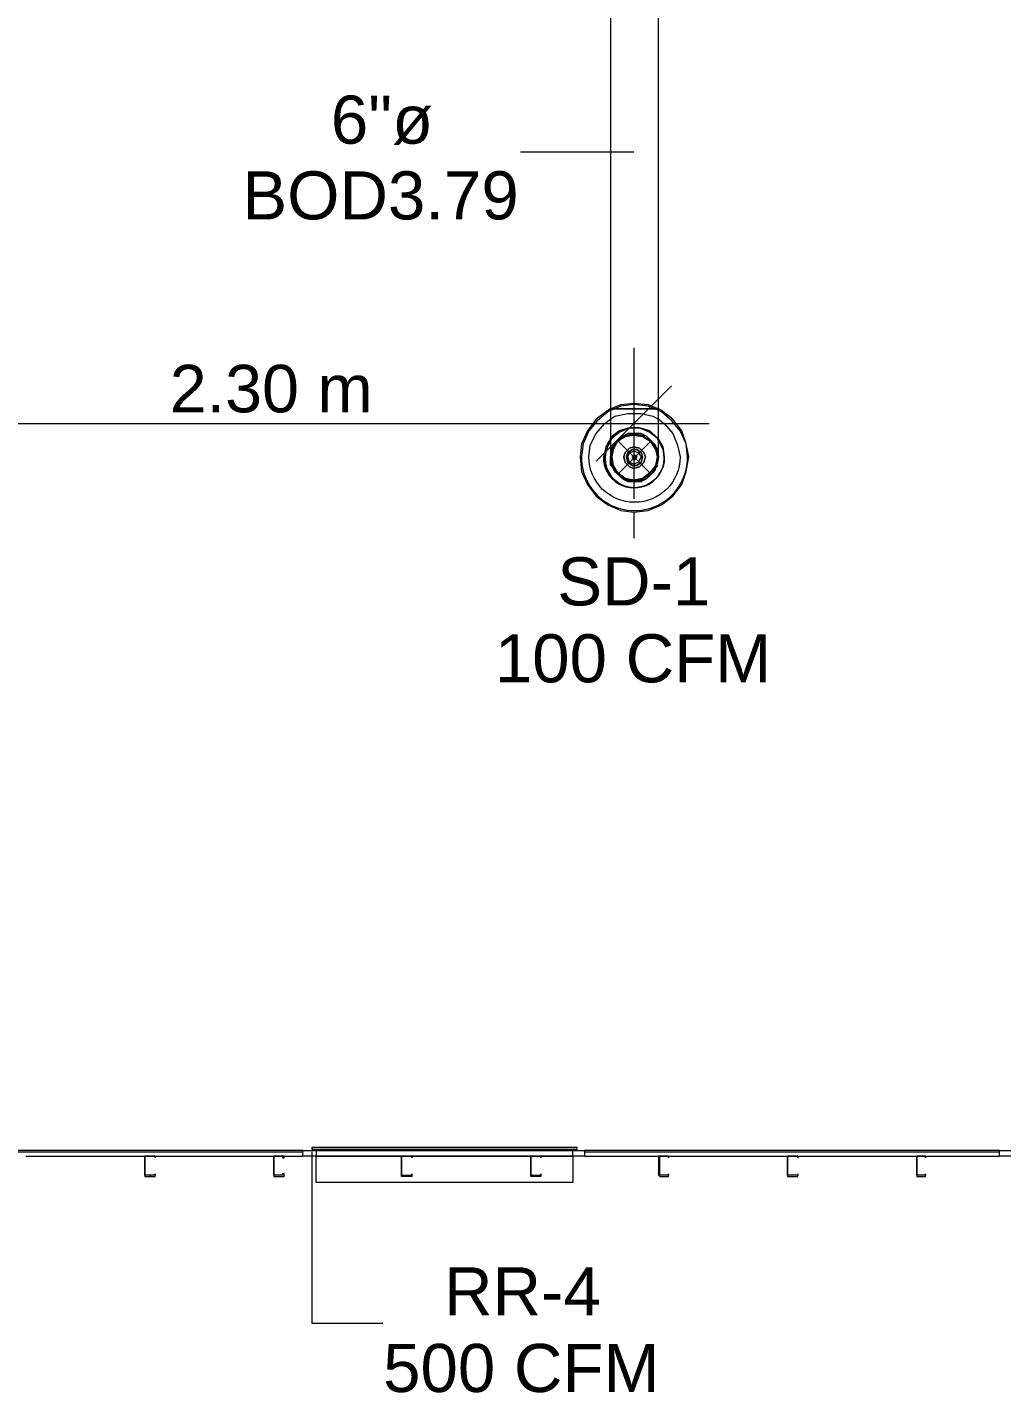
# Model space of a CAD drawing. Header units: metres. Extents: x -2 to 237, y -8 to 52.
# Drawn here: x 25.418 to 28.495, y 33.648 to 37.959 of the extents above; entities that cross this region are included whole.
import ezdxf

# ---------------------------------------------------------------- set-up
doc = ezdxf.new("R2010")
doc.units = ezdxf.units.M
doc.layers.add('HVAC - Ductos', color=5, linetype='Continuous', lineweight=0)
doc.layers.add('PDF2_Text', color=7, linetype='Continuous', lineweight=0)
doc.layers.add('PDF2_Geometry', color=7, linetype='Continuous', lineweight=0, true_color=0xaaaaaa)
doc.styles.add('PDF Helvetica', font='')
doc.styles.get('PDF Helvetica').set_extended_font_data('Helvetica')

msp = doc.modelspace()

# ---------------------------------------------------------------- linework, layer by layer
at = {"layer": 'HVAC - Ductos', "lineweight": 0}
for points in [[(27.26, 38.0876), (27.26, 36.7543), (27.2508, 36.7497), (27.2142, 36.7222), (27.1867, 36.6856), (27.1684, 36.6443), (27.1638, 36.6031), (27.1684, 36.5573), (27.1867, 36.516), (27.2142, 36.4794), (27.2508, 36.4519), (27.2921, 36.4336), (27.3333, 36.429), (27.3791, 36.4336), (27.4203, 36.4519), (27.457, 36.4794), (27.4845, 36.516), (27.4982, 36.5573), (27.5074, 36.6031), (27.4982, 36.6443), (27.4845, 36.6856), (27.457, 36.7222), (27.4203, 36.7497), (27.4111, 36.7543), (27.4111, 38.0876)], [(27.3333, 37.5652), (26.9759, 37.5652)], [(27.3333, 36.9468), (27.3333, 36.7085), (27.3333, 36.4702)], [(27.4524, 36.8276), (27.3333, 36.7085), (27.2142, 36.5893)], [(27.26, 36.7543), (27.2921, 36.7681), (27.3333, 36.7726), (27.3791, 36.7681), (27.4111, 36.7543)], [(27.4111, 36.7497), (27.3791, 36.7635), (27.3333, 36.7681), (27.2921, 36.7635), (27.26, 36.7497)], [(27.4111, 36.6031), (27.4111, 36.6077), (27.4111, 36.626), (27.4111, 36.6535), (27.4111, 36.6901), (27.4111, 36.736), (27.4111, 36.7543), (27.4066, 36.7543), (27.402, 36.7543), (27.3883, 36.7543), (27.3745, 36.7543), (27.3562, 36.7543), (27.3333, 36.7543), (27.3149, 36.7543), (27.2967, 36.7543), (27.2829, 36.7543), (27.2691, 36.7543), (27.26, 36.7543), (27.26, 36.7085), (27.26, 36.6719), (27.26, 36.6352), (27.26, 36.6123), (27.26, 36.6031), (27.26, 36.5802), (27.2691, 36.5665), (27.26, 36.5802), (27.26, 36.6031)], [(27.26, 36.7543), (27.2691, 36.7543), (27.2829, 36.7543), (27.2967, 36.7543), (27.3149, 36.7543), (27.3333, 36.7543), (27.3562, 36.7543), (27.3745, 36.7543), (27.3883, 36.7543), (27.402, 36.7543), (27.4066, 36.7543), (27.4111, 36.7543)], [(27.26, 36.7222), (27.2737, 36.7314), (27.3149, 36.7405), (27.3562, 36.7405), (27.3929, 36.7314), (27.4111, 36.7222)], [(19.8468, 36.7085), (24.0619, 36.7085), (25.0379, 36.7085), (27.5716, 36.7085)], [(27.26, 36.6031), (27.2646, 36.6214), (27.2691, 36.6397), (27.2829, 36.6535), (27.2967, 36.6627), (27.3149, 36.6719), (27.3333, 36.6764), (27.3516, 36.6719), (27.3699, 36.6627), (27.3883, 36.6535), (27.3975, 36.6397), (27.4066, 36.6214), (27.402, 36.6397), (27.3883, 36.6535), (27.3745, 36.6673), (27.3562, 36.6764), (27.3333, 36.6764), (27.3149, 36.6764), (27.2967, 36.6673), (27.2829, 36.6535), (27.2691, 36.6397), (27.26, 36.6214), (27.26, 36.6031), (27.2646, 36.5802), (27.2691, 36.5665), (27.2691, 36.5619)], [(27.2691, 36.6306), (27.2829, 36.6535), (27.3058, 36.6673)], [(27.3013, 36.6673), (27.3058, 36.6719)], [(27.3058, 36.6719), (27.3058, 36.6719)], [(27.3104, 36.6719), (27.3333, 36.6764), (27.3562, 36.6719)], [(27.3608, 36.6719), (27.3653, 36.6719), (27.3653, 36.6673), (27.3883, 36.6535), (27.402, 36.6306)], [(27.2646, 36.5757), (27.26, 36.6031), (27.2646, 36.626), (27.2646, 36.6306), (27.2646, 36.6352)], [(27.26, 36.6031), (27.26, 36.6031)], [(27.26, 36.6031), (27.26, 36.6031)], [(27.4111, 36.6077), (27.4066, 36.6214), (27.4066, 36.6031), (27.4066, 36.5802), (27.3975, 36.5665), (27.3883, 36.5481), (27.3699, 36.539), (27.3516, 36.5298), (27.3333, 36.5252), (27.3149, 36.5298), (27.2967, 36.539), (27.2829, 36.5481), (27.2691, 36.5665)], [(27.402, 36.6352), (27.4066, 36.6306), (27.4066, 36.626)], [(27.402, 36.626), (27.4066, 36.6031), (27.402, 36.5757)], [(27.2646, 36.5711), (27.2646, 36.5757)], [(27.3058, 36.5344), (27.2829, 36.5481), (27.2691, 36.5711)], [(27.402, 36.5711), (27.3883, 36.5481), (27.3653, 36.5344)], [(27.4066, 36.5757), (27.4066, 36.5711), (27.402, 36.5711)], [(27.402, 36.5619), (27.402, 36.5665)], [(27.3058, 36.5298), (27.3013, 36.5344)], [(27.3562, 36.5298), (27.3333, 36.5252), (27.3104, 36.5344)], [(27.3653, 36.5344), (27.3653, 36.5298), (27.3608, 36.5298)], [(27.3333, 36.429), (27.3333, 36.3465)], [(26.3161, 34.4177), (27.1546, 34.4177)], [(26.3161, 34.4085), (26.3161, 33.8679), (26.5406, 33.8679)], [(27.1317, 34.4222), (26.3391, 34.4222)], [(27.1362, 34.3947), (27.1362, 34.3947)]]:
    msp.add_lwpolyline(points, dxfattribs=at)
for points in [[(27.26, 36.7497), (27.2508, 36.7451), (27.2187, 36.7177), (27.1913, 36.6856), (27.1729, 36.6443), (27.1684, 36.6031, 1.013803), (27.5028, 36.6031), (27.4982, 36.6443), (27.4799, 36.6856), (27.4524, 36.7177), (27.4203, 36.7451), (27.4111, 36.7497)], [(27.4111, 36.7222), (27.4295, 36.7085), (27.457, 36.6764), (27.4708, 36.6397), (27.4799, 36.6031, -0.9944), (27.1913, 36.6031), (27.1959, 36.6397), (27.2142, 36.6764), (27.2416, 36.7085), (27.26, 36.7222)]]:
    msp.add_lwpolyline(points, format="xyb", dxfattribs=at)
for points in [[(27.2875, 36.6856), (27.3195, 36.6947), (27.3516, 36.6947), (27.3837, 36.6856), (27.4066, 36.6627), (27.4111, 36.6581), (27.4066, 36.6627), (27.4111, 36.6535), (27.4066, 36.6627), (27.3837, 36.681), (27.3516, 36.6947), (27.3195, 36.6947), (27.2875, 36.681), (27.2646, 36.6627), (27.26, 36.6535), (27.2646, 36.6627), (27.2875, 36.681), (27.3195, 36.6947), (27.3516, 36.6947), (27.3837, 36.681), (27.4066, 36.6627), (27.3837, 36.6856), (27.3516, 36.6947), (27.3195, 36.6947), (27.2875, 36.6856), (27.26, 36.6627), (27.26, 36.6581), (27.26, 36.6627)], [(27.2691, 36.626), (27.2829, 36.6535), (27.3058, 36.6673), (27.3333, 36.6719), (27.3608, 36.6673), (27.3837, 36.6535), (27.402, 36.626), (27.4066, 36.6031), (27.402, 36.5757), (27.3837, 36.5527), (27.3608, 36.5344), (27.3333, 36.5298), (27.3058, 36.5344), (27.2829, 36.5527), (27.2691, 36.5757), (27.2646, 36.6031)], [(27.4295, 36.6031), (27.4249, 36.6352), (27.4111, 36.6581), (27.4249, 36.6352)], [(27.3058, 36.6169), (27.3013, 36.6031), (27.3058, 36.6169), (27.3195, 36.6306), (27.3333, 36.6352), (27.3516, 36.6306), (27.3653, 36.6169), (27.3699, 36.6031), (27.3653, 36.6169), (27.3516, 36.6306), (27.3333, 36.6352), (27.3195, 36.6306)], [(27.3653, 36.5848), (27.3699, 36.6031), (27.3653, 36.5848), (27.3516, 36.5711), (27.3333, 36.5665), (27.3195, 36.5711), (27.3058, 36.5848), (27.3013, 36.6031), (27.3058, 36.5848), (27.3195, 36.5711), (27.3333, 36.5665), (27.3516, 36.5711)], [(27.3149, 36.6169), (27.3104, 36.6031), (27.3149, 36.6169), (27.3287, 36.626), (27.3425, 36.626), (27.3562, 36.6169), (27.3608, 36.6031), (27.3562, 36.6169), (27.3425, 36.626), (27.3287, 36.626)], [(27.3562, 36.5848), (27.3608, 36.6031), (27.3562, 36.5848), (27.3425, 36.5757), (27.3287, 36.5757), (27.3149, 36.5848), (27.3104, 36.6031), (27.3149, 36.5848), (27.3287, 36.5757), (27.3425, 36.5757)], [(27.3195, 36.6169), (27.3333, 36.6214), (27.3471, 36.6169), (27.3562, 36.6031), (27.3471, 36.5848), (27.3333, 36.5802), (27.3195, 36.5848), (27.3149, 36.6031)], [(27.3333, 36.6077), (27.3287, 36.6031), (27.3333, 36.6077), (27.3379, 36.6077), (27.3425, 36.6031), (27.3379, 36.6077)], [(27.3379, 36.5985), (27.3425, 36.6031), (27.3379, 36.5939), (27.3333, 36.5939), (27.3287, 36.6031), (27.3333, 36.5985)], [(27.402, 36.5665), (27.4066, 36.5802), (27.4111, 36.6031), (27.4111, 36.6077), (27.4111, 36.6031), (27.4066, 36.5802)], [(27.2691, 36.5619), (27.2829, 36.5481), (27.2967, 36.5344), (27.3149, 36.5252), (27.3333, 36.5252), (27.3562, 36.5252), (27.3745, 36.5344), (27.3883, 36.5481), (27.402, 36.5619), (27.3883, 36.5481), (27.3745, 36.5344), (27.3562, 36.5252), (27.3333, 36.5252), (27.3149, 36.5252), (27.2967, 36.5344), (27.2829, 36.5481)], [(27.1546, 34.4222), (26.3161, 34.4222), (26.3161, 34.4177), (26.3299, 34.4177), (26.3299, 34.3947), (27.1408, 34.3947), (27.1408, 34.4177), (27.1546, 34.4177)], [(27.1408, 34.3947), (27.1408, 34.3123), (26.3299, 34.3123), (26.3299, 34.3947)], [(26.4582, 34.3947), (26.3391, 34.3947)], [(26.6964, 34.3947), (26.5406, 34.3947)], [(26.9347, 34.3947), (26.7789, 34.3947)], [(27.1362, 34.3947), (27.0172, 34.3947)]]:
    msp.add_lwpolyline(points, close=True, dxfattribs=at)
msp.add_lwpolyline([(27.26, 36.6581), (27.2462, 36.6352), (27.2371, 36.6031, 1.018357), (27.4295, 36.6031), (27.4249, 36.6352), (27.4111, 36.6535, -1.403815), (27.2416, 36.6031), (27.2462, 36.6352), (27.26, 36.6535, 1.403654), (27.4295, 36.6031, -1.419555)], format="xyb", close=True, dxfattribs=at)
at = {"layer": 'PDF2_Geometry', "color": 8, "lineweight": 0, "true_color": 0x808080}
msp.add_lwpolyline([(27.3975, 36.6443), (27.3562, 36.6719), (27.3104, 36.6719), (27.2737, 36.6443), (27.26, 36.6031), (27.2737, 36.5573), (27.3104, 36.5298), (27.3562, 36.5298), (27.3975, 36.5573), (27.4111, 36.6031)], close=True, dxfattribs=at)
for points in [[(27.2829, 36.6535), (27.3883, 36.5481)], [(27.3883, 36.6535), (27.2829, 36.5481)]]:
    msp.add_lwpolyline(points, dxfattribs=at)
at = {"layer": 'PDF2_Geometry', "lineweight": 0}
for points in [[(26.2245, 34.3947), (26.2887, 34.3947), (26.2887, 34.4131), (24.1811, 34.4131), (24.1811, 34.3947), (24.5751, 34.3947)], [(24.1811, 34.4085), (26.2887, 34.4085)], [(28.2542, 34.3947), (28.4879, 34.3947), (28.4879, 34.4131), (27.1775, 34.4131), (27.1775, 34.3947), (27.4157, 34.3947)], [(27.1775, 34.4085), (28.4879, 34.4085)], [(25.4136, 34.3947), (25.7938, 34.3947)], [(25.8214, 34.3947), (26.1971, 34.3947)], [(26.6002, 34.3947), (26.6002, 34.3947)], [(26.6323, 34.3947), (26.6323, 34.3901), (26.6323, 34.3947), (26.6048, 34.3947), (26.6002, 34.3947)], [(26.6323, 34.3901), (26.6323, 34.3901)], [(27.008, 34.3947), (27.008, 34.3947)], [(27.008, 34.3947), (27.008, 34.3947)], [(27.04, 34.3947), (27.04, 34.3901), (27.04, 34.3947), (27.008, 34.3947)], [(27.04, 34.3901), (27.04, 34.3901)], [(27.4433, 34.3947), (27.8189, 34.3947)], [(27.8511, 34.3947), (28.2267, 34.3947)], [(26.6323, 34.3397), (26.6323, 34.3397)], [(27.008, 34.3352), (27.008, 34.3352)], [(27.04, 34.3397), (27.04, 34.3397)]]:
    msp.add_lwpolyline(points, dxfattribs=at)
for points in [[(26.2887, 34.3947), (26.2887, 34.4131), (27.1775, 34.4131), (27.1775, 34.3947)], [(28.4879, 34.3947), (28.4879, 34.4131), (29.3767, 34.4131), (29.3767, 34.3947)], [(25.8214, 34.3947), (25.7938, 34.3947), (25.7893, 34.3947), (25.7893, 34.3352), (25.7893, 34.3306), (25.7938, 34.3306), (25.8214, 34.3306), (25.8214, 34.3397), (25.8214, 34.3352), (25.7938, 34.3352), (25.7893, 34.3352), (25.7893, 34.3947), (25.7938, 34.3947), (25.8214, 34.3947), (25.8214, 34.3901)], [(26.2291, 34.3947), (26.1971, 34.3947), (26.1971, 34.3352), (26.1971, 34.3306), (26.2291, 34.3306), (26.2291, 34.3397), (26.2245, 34.3397), (26.2245, 34.3352), (26.1971, 34.3352), (26.1971, 34.3947), (26.2245, 34.3947), (26.2245, 34.3901), (26.2291, 34.3901)], [(26.6002, 34.3352), (26.6048, 34.3352), (26.6323, 34.3352), (26.6323, 34.3397), (26.6323, 34.3306), (26.6048, 34.3306), (26.6002, 34.3306), (26.6002, 34.3352), (26.6002, 34.3947)], [(27.008, 34.3352), (27.04, 34.3352), (27.04, 34.3397), (27.04, 34.3306), (27.008, 34.3306), (27.008, 34.3352), (27.008, 34.3947)], [(27.4433, 34.3947), (27.4157, 34.3947), (27.4111, 34.3947), (27.4111, 34.3352), (27.4157, 34.3306), (27.4433, 34.3306), (27.4433, 34.3397), (27.4433, 34.3352), (27.4157, 34.3352), (27.4157, 34.3947), (27.4433, 34.3947), (27.4433, 34.3901)], [(27.8511, 34.3947), (27.8189, 34.3947), (27.8189, 34.3352), (27.8189, 34.3306), (27.8511, 34.3306), (27.8511, 34.3397), (27.8511, 34.3352), (27.8189, 34.3352), (27.8189, 34.3947), (27.8511, 34.3947), (27.8511, 34.3901)], [(28.2542, 34.3947), (28.2267, 34.3947), (28.2267, 34.3352), (28.2267, 34.3306), (28.2542, 34.3306), (28.2542, 34.3397), (28.2542, 34.3352), (28.2267, 34.3352), (28.2267, 34.3947), (28.2542, 34.3947), (28.2542, 34.3901)]]:
    msp.add_lwpolyline(points, close=True, dxfattribs=at)
at = {"layer": 'PDF2_Geometry', "color": 254, "lineweight": 0, "true_color": 0xd2d2d2}
for points in [[(28.2267, 34.3581), (28.2267, 34.3581)], [(28.2542, 34.3901), (28.2542, 34.3901)], [(25.8076, 34.3306), (25.8076, 34.3352)], [(26.1971, 34.3397), (26.1971, 34.3397)], [(27.8189, 34.3352), (27.8189, 34.3352)]]:
    msp.add_lwpolyline(points, dxfattribs=at)

# ---------------------------------------------------------------- texts
at = {"layer": 'PDF2_Text', "lineweight": 0, "attachment_point": 4, "style": 'PDF Helvetica'}
for s, insert, char_height in [('6"ø', (26.3767, 37.6658), 0.1519), ('BOD3.79', (26.0972, 37.4276), 0.1519), ('2.30 m', (25.8681, 36.8175), 0.15002), ('SD-1', (27.0915, 36.2088), 0.1519), ('100 CFM', (26.8945, 35.966), 0.1519), ('RR-4', (26.7341, 33.9683), 0.1519), ('500 CFM', (26.5417, 33.7254), 0.1519)]:
    msp.add_mtext(s, dxfattribs=dict(at, insert=insert, char_height=char_height))

doc.saveas('drawing.dxf')
